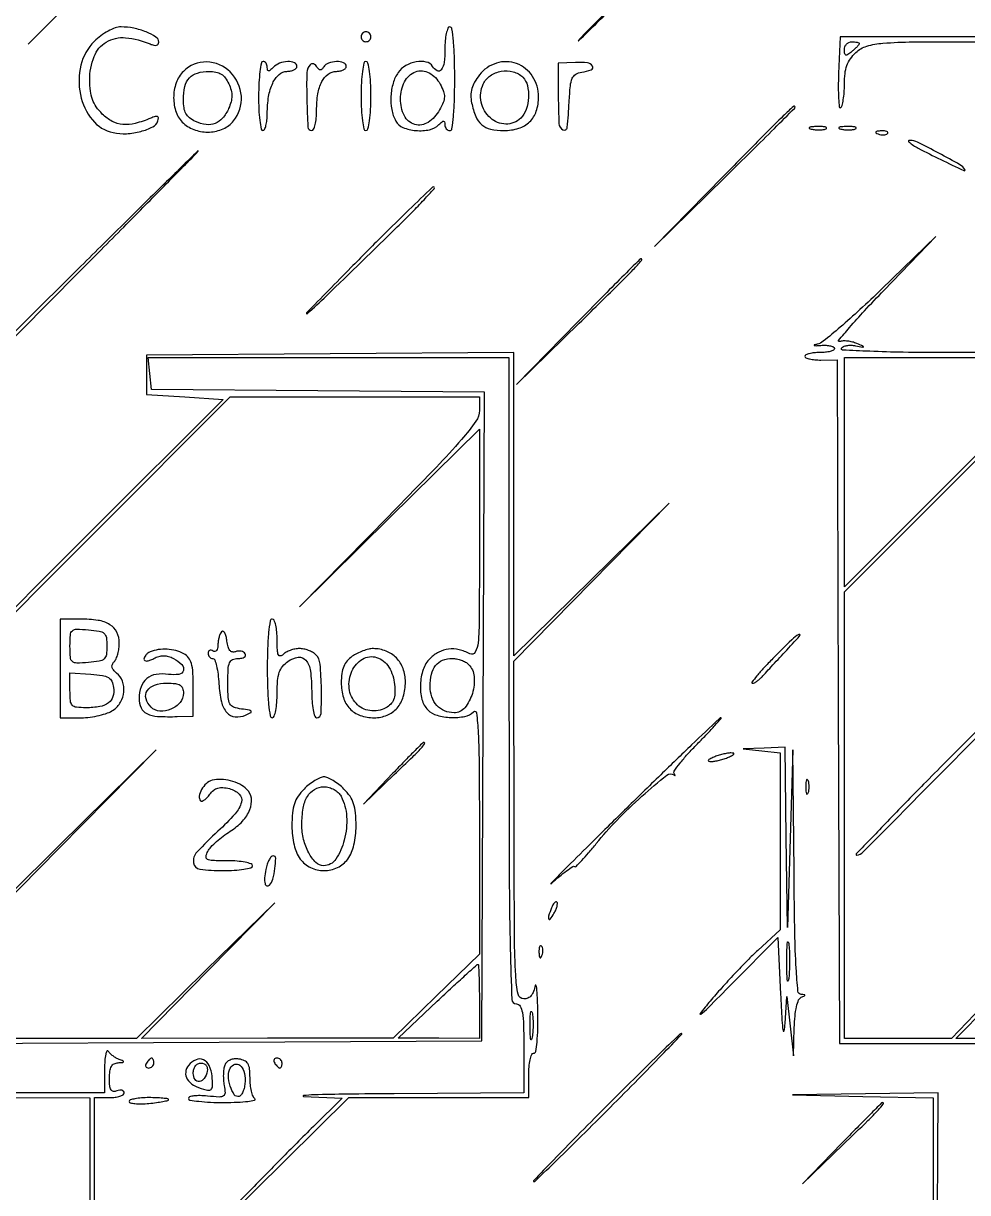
# Model space of a CAD drawing. Extents: x 20 to 671, y 8 to 628.
# Drawn here: x 291.6 to 483, y 159.8 to 396.7 of the extents above; entities that cross this region are included whole.
import ezdxf

# ---------------------------------------------------------------- set-up
doc = ezdxf.new("R2010")
doc.units = 0

msp = doc.modelspace()

# ---------------------------------------------------------------- linework, layer by layer
for points in [[(26.630356, 9.120174, -0.000015), (331.870749, 9.129564, -0.000012), (637.607587, 9.12247, -0.57573)], [(23.267422, 596.692409, 0.000014), (23.202035, 535.620312, 0.000354)], [(419.195804, 408.55509, 0.000027), (404.467342, 393.738749, 0.051218), (404.038328, 393.208249, 0.897221), (404.094822, 393.162009, 0.000098), (412.074788, 401.006486, 0.000715)], [(544.079004, 394), (457.158008, 394), (456.829004, 386.592115, 0.009238), (456.756209, 383.783019, 0.017005), (456.816957, 381.497449, 0.013743), (456.967968, 379.787095, 0.550228), (457.25, 379.651132, 0.196267), (457.543532, 380.056811, 0.020408), (457.779688, 381.234216, 0.022916), (457.945353, 382.716358, 0.016373), (458, 384.384703, -0.028949), (458.124328, 386.530273, -0.057363), (458.513013, 388.187588, -0.065886), (459.221718, 389.56044, -0.052167), (460.314451, 390.825686, -0.116582), (462.523276, 392.09646, -0.053326), (465.813199, 392.706707, -0.017899), (471.884037, 392.956118, -0.001317), (488.550023, 393)], [(279, 322.334167), (302.75, 346.230034, 0.000434), (311.888231, 355.440382, 0.000699), (319.659241, 363.308311, 0.000104), (326.546912, 370.304323, 0.046305), (326.962309, 370.81295, 0.903303), (326.911, 370.855629, 0.000123), (320.176449, 364.250474, 0.000774), (312.465685, 356.660665, 0.000447), (303.212309, 347.507813), (279, 323.515627)], [(500.28921, 330), (478.585588, 330, -0.003508), (469.913897, 330.060847, -0.007199), (463.122495, 330.253987, -0.002707), (457.644681, 330.518454, -0.569484), (457.441979, 330.90612, -0.15749), (457.815667, 331.223957, -0.055891), (458.498133, 331.42074, -0.048656), (459.349057, 331.481964, -0.040539), (460.250996, 331.385595, 0.001243), (461.72613, 331.109553, 0.32392), (461.838118, 331.162823, 0.437592), (461.805073, 331.260992, 0.001431), (460.5, 331.841089, 0.042207), (459.624103, 332.142123, 0.0343), (458.646875, 332.318034, 0.035496), (457.718108, 332.353871, 0.07205), (457, 332.22598, -0.751461), (456.831864, 332.47068, -0.006766), (459.024985, 335.072454, -0.008805), (462.07581, 338.471121, -0.00456), (465.99995, 342.614366), (476.499901, 353.5), (465.49995, 342.823248, -0.006525), (461.140424, 338.700917, -0.009219), (457.143735, 335.153221, -0.005921), (453.72212, 332.296437, -0.117223), (452.5, 331.705404, 0.02004), (451.896281, 331.546645, 0.73176), (451.895312, 331.451061, 0.090634), (452.253794, 331.401749, 0.006648), (453.25, 331.458963, -0.028371), (454.303831, 331.473652, -0.045822), (455.192187, 331.353561, -0.059199), (455.811386, 331.13159, -0.284397), (456, 330.826807, -0.282744), (455.803812, 330.507607, -0.049958), (455.11875, 330.242875, -0.041208), (454.149578, 330.059941, -0.026053), (453, 330, 0.023907), (451.850308, 329.944998, 0.038119), (450.88125, 329.776848, 0.044604), (450.189363, 329.534312, 0.294194), (450, 329.240334, 0.305072), (450.197844, 328.946254, 0.039917), (450.954688, 328.706659, 0.035416), (452.004392, 328.541568, 0.022045), (453.25, 328.490334), (456.5, 328.5), (456.756845, 259.25), (457.013691, 190), (477.506845, 190), (498, 190)], [(317.202706, 139.101137, 0.00014), (332.008405, 153.75), (357.514427, 179), (375.757214, 179), (394, 179), (394, 183.5, -0.020945), (394.072283, 185.224757, -0.033738), (394.29375, 186.678125, -0.036969), (394.611488, 187.732972, -0.31052), (395, 188, 0.364363), (395.415619, 188.349237, 0.017617), (395.682919, 190.275042, 0.020385), (395.845132, 192.891287, 0.00983), (395.850168, 196.25, 0.005138), (395.76482, 199.250741, 0.01598), (395.621976, 201.26875, 0.107567), (395.453403, 201.782708, 0.70639), (395.283746, 201.75, -0.043694), (394.986008, 200.520982, -0.09302), (394.509903, 199.670851, -0.118251), (393.843928, 199.175659, -0.101334), (392.986093, 199, -0.358902), (391.844621, 199.940501, -0.033936), (391.360227, 203.807414, -0.012833), (391.120297, 211.517976, -0.000892), (391.040878, 233.226974), (390.976726, 267.453948), (406.738363, 283.476958), (422.5, 299.499969), (406.75, 284.012084), (391, 268.5242), (391, 299.274271), (391, 330.024342), (353.75, 329.762171), (316.5, 329.5), (316.5, 325.5), (316.5, 321.5), (324.265374, 321), (332.030749, 320.5), (305.515374, 294.007076), (279, 267.514152)], [(278, 189.982473), (331.25, 190.241237), (384.5, 190.5), (384.757185, 256.23669), (385.01437, 321.973379), (351.257185, 322.23669), (317.5, 322.5), (317.186642, 325.75), (316.873283, 329), (353.436642, 329), (390, 329), (390, 263.5, 0.000591), (390.044441, 225.894383, 0.005133), (390.255725, 209.166667, 0.003853), (390.570177, 198.894867, 0.403037), (391.5, 198, -0.273642), (392.256776, 197.552305, -0.084509), (392.708333, 196.25, -0.035355), (392.943262, 193.770516, -0.005946), (393, 189), (393, 180), (366.75, 179.798756, 0.001405), (357.157343, 179.698262, 0.004058), (350.513258, 179.556047, 0.020225), (348.332742, 179.403247, 0.92579), (348.337687, 179.255113), (356.175375, 178.912715), (350.337687, 173.148669, 0.002932), (346.975864, 169.790094, 0.000503), (340.633921, 163.366633, 0.000548), (333.203023, 155.808535, 0.000489)], [(279, 266.486604), (306.243181, 293.743302), (333.486363, 321), (358.743181, 321), (384, 321), (384, 318.259874, -0.156778), (383.31106, 316.116693, -0.02189), (380.396152, 312.40568, -0.014378), (375.29044, 306.795422, -0.002806), (365.75, 297.009884), (347.5, 278.50002), (365.75, 296.489591), (384, 314.479163), (384, 291.204398, -0.001172), (383.964577, 276.093916, -0.02052), (383.740343, 271.193029, -0.106843), (383.149496, 269.280499, -0.408043), (382.065741, 268.964816, 0.065985), (379.87518, 269.788395, 0.086941), (377.748025, 269.904211, 0.090161), (375.766728, 269.293734, 0.076819), (374, 268, 0.114857), (372.607031, 265.761737, 0.071849), (372.03816, 262.713897, 0.073288), (372.356419, 259.700999, 0.134258), (373.571429, 257.571429, 0.129336), (375.42594, 256.489434, 0.057735), (378.239548, 256.048162, 0.05807), (381.032082, 256.260199, 0.1495), (382.8, 257.2, -0.629725), (383.42719, 256.97914, -0.014548), (383.75, 252.908689, -0.010559), (383.950222, 245.989111, -0.001952), (384, 233.241706), (384, 208.083412), (375.25, 199.569597), (366.5, 191.055782), (341.013894, 191.027891), (315.527787, 191), (329.01387, 204.75), (342.499953, 218.5), (328.487033, 204.75), (314.474113, 191), (296.737057, 191), (279, 191)], [(507.522308, 191), (480.557777, 191), (487, 197.5, 0.004649)], [(306, 138), (306, 179), (309, 179, 0.030613), (310.149314, 179.070433, 0.047509), (311.11875, 179.284531, 0.060533), (311.792475, 179.596148, 0.259781), (312, 179.968615, 0.184534), (311.877514, 180.289193, 0.147206), (311.559375, 180.483616, 0.100118), (311.074366, 180.511135, 0.055937), (310.5, 180.361626, -0.12301), (309.793615, 180.275292, -0.232217), (309.32438, 180.582396, -0.112051), (309.067017, 181.380995, -0.022151), (309, 182.893011, -0.030868), (309.091054, 184.366508, -0.095001), (309.397164, 185.312783, -0.144093), (309.942823, 185.855054, -0.113227), (310.75, 186.078947, 0.007783), (311.682747, 186.135587, 0.289553), (311.845775, 186.256944, 0.403256), (311.779626, 186.413657, 0.010258), (311, 186.728891, -0.040378), (310.371863, 187.02802, -0.02924), (309.724811, 187.455299, -0.029751), (309.154583, 187.93712, -0.055286), (308.765313, 188.399944, 0.544887), (308.4871, 188.395533, 0.088848), (308.241942, 187.781546, 0.035335), (308.071893, 186.500989, 0.01454), (308.015313, 184.75), (308, 180), (248.5, 180)]]:
    msp.add_lwpolyline(points, format="xyb")
for points in [[(339.996053, 440.25), (292.5, 392.5), (340.25, 439.996053, 0.00025), (358.559307, 458.22624, 0.000416), (373.973437, 473.614737, 0.00001), (387.926324, 487.568174, 0.198902), (388, 487.746053, 0.664957), (387.643606, 487.895542, 0.000901), (380.553294, 480.905486, 0.001834), (369.015977, 469.406181, 0.000162)], [(305.923077, 393.076923, 0.137532), (303.212076, 388.253532, 0.111277), (303.110394, 382.293324, 0.119101), (305.53353, 377.168493, 0.172547), (309.762186, 374.574075, 0.065924), (312.449274, 374.366965, 0.050842), (315.35576, 374.82507, 0.053382), (317.775242, 375.748463, 0.196937), (318.82129, 376.96387, 0.072319), (318.926817, 377.552591, 0.319025), (318.743072, 377.830217, 0.169152), (318.279903, 377.845678, 0.024924), (317.38645, 377.51792, -0.03716), (314.214859, 376.441653, -0.084528), (311.701669, 376.229514, -0.102091), (309.563089, 376.862856, -0.073633), (307.559336, 378.349755, -0.04242), (306.318576, 379.821018, -0.065443), (305.543711, 381.290968, -0.059596), (305.13132, 383.010588, -0.029088), (305, 385.265984, -0.092175), (305.876162, 389.978321, -0.168304), (308.370566, 392.932924, -0.158364), (312.285745, 393.816875, -0.079502), (317.25, 392.545394, 0.042959), (317.980712, 392.300368, 0.112301), (318.531171, 392.292655, 0.185541), (318.868356, 392.511916, 0.158129), (319, 392.917762, 0.25433), (318.438354, 393.950507, 0.047843), (316.462555, 394.976578, 0.045643), (313.917625, 395.74198, 0.050274), (311.357977, 396, 0.083834), (310.163148, 395.798248, 0.039747), (308.729117, 395.168136, 0.036895), (307.254643, 394.228834, 0.036123)], [(377, 391.5, -0.028752), (376.844235, 388.793502, -0.126994), (376.275087, 387.315659, -0.373032), (375.45231, 387.117398, -0.135722), (374.5, 388, 0.2051), (373.240943, 388.884922, 0.095874), (371.209366, 388.919218, 0.084833), (369.07891, 388.157093, 0.112213), (367.556704, 386.777494, 0.081549), (366.514551, 384.610537, 0.058217), (366.060363, 381.952443, 0.057934), (366.230582, 379.245746, 0.078373), (367.035184, 376.934259, 0.176932), (368.505296, 375.62085, 0.07397), (371.129783, 375.002882, 0.072339), (373.896154, 375.171421, 0.146056), (375.8, 376.2, -0.018208), (376.421376, 376.777696, -0.180052), (376.75, 376.9, -0.354955), (376.943785, 376.742599, -0.051663), (377, 376.2, 0.081935), (377.075612, 375.74168, 0.092192), (377.29375, 375.3525, 0.100665), (377.618586, 375.092278, 0.119248), (378, 375, 0.373418), (378.429243, 375.372518, 0.011579), (378.72619, 377.875, 0.016146), (378.934656, 381.197465, 0.007593), (379, 385.5, 0.007593), (378.934656, 389.802535, 0.016146), (378.72619, 393.125, 0.011579), (378.429243, 395.627482, 0.373418), (378, 396, 0.31052), (377.611488, 395.732972, 0.036969), (377.29375, 394.678125, 0.033738), (377.072283, 393.224757, 0.020945)], [(360, 394, 0.099038), (360.076342, 393.618362, 0.097945), (360.29375, 393.29375, 0.097945), (360.618362, 393.076342, 0.099038), (361, 393, 0.099038), (361.381638, 393.076342, 0.097945), (361.70625, 393.29375, 0.097945), (361.923658, 393.618362, 0.099038), (362, 394, 0.099038), (361.923658, 394.381638, 0.097945), (361.70625, 394.70625, 0.097945), (361.381638, 394.923658, 0.099038), (361, 395, 0.099038), (360.618362, 394.923658, 0.097945), (360.29375, 394.70625, 0.097945), (360.076342, 394.381638, 0.099038)], [(461, 392.622445, -0.172217), (460.925448, 392.412416, -0.016008), (460.559375, 391.99011, -0.019119), (460.074554, 391.504355, -0.013852), (459.5, 391, -0.020633), (458.689039, 390.381629, -0.217533), (458.28931, 390.308142, -0.304492), (458.057736, 390.565314, -0.035496), (458, 391.377555, -0.091307), (458.114059, 391.996941, -0.095788), (458.440625, 392.523407, -0.099536), (458.927707, 392.875699, -0.107348), (459.5, 393, -0.023761), (460.07485, 392.972666, -0.037907), (460.559375, 392.889093, -0.044235), (460.90557, 392.768578, -0.294983)], [(324, 387, 0.112464), (322.527099, 384.658033, 0.084866), (322.016954, 381.651863, 0.086286), (322.535001, 378.69382, 0.123044), (324.012905, 376.488321, 0.104685), (326.413404, 375.091635, 0.091063), (329.300091, 374.694496, 0.093511), (332.073501, 375.34793, 0.11862), (334.155832, 376.944117, 0.190309), (335.741345, 381.988439, 0.18165), (333.493466, 386.877408, 0.192621), (328.711432, 388.898503, 0.203931)], [(339.234926, 382, 0.012132), (339.283244, 379.316241, 0.02002), (339.469659, 377.05625, 0.01498), (339.739792, 375.296186, 0.361787), (340.095552, 375, 0.288992), (340.445167, 375.220486, 0.04704), (340.734318, 376.009002, 0.039519), (340.934478, 377.118599, 0.024873), (341, 378.4349, -0.039131), (341.271286, 381.895998, -0.069635), (342.102112, 384.625381, -0.098178), (343.379785, 386.376767, -0.188383), (344.975249, 387, 0.047419), (345.75017, 387.073657, 0.067405), (346.405229, 387.29375, 0.087565), (346.84686, 387.618075, 0.193015), (347, 388, 0.308176), (346.49618, 388.73979, 0.104548), (345.144926, 388.967148, 0.079759), (343.486565, 388.629559, 0.106751), (342.2, 387.8, -0.018208), (341.578624, 387.222304, -0.180052), (341.25, 387.1, -0.354955), (341.056215, 387.257401, -0.051663), (341, 387.8, 0.070014), (340.935464, 388.258623, 0.085853), (340.747191, 388.6475, 0.100127), (340.467563, 388.907499, 0.138233), (340.139374, 389, 0.36159), (339.796748, 388.714951, 0.013614), (339.518684, 386.94375, 0.019021), (339.313691, 384.683759, 0.011541)], [(349.681695, 388.348362, 0.193859), (349.004142, 386.756595, 0.010826), (349.016163, 381.266697, 0.008548), (349.24361, 375.713721, 0.397317), (350, 375, 0.297977), (350.387313, 375.253313, 0.042832), (350.70625, 376.194312, 0.037102), (350.927627, 377.507576, 0.023211), (351, 379.065741, -0.037812), (351.255354, 382.437504, -0.079997), (352.054778, 384.926023, -0.117025), (353.342812, 386.444486, -0.159925), (355.035184, 387, 0.048922), (355.787094, 387.073747, 0.068922), (356.422835, 387.29375, 0.089104), (356.850907, 387.618175, 0.188314), (357, 388, 0.316029), (356.481608, 388.738252, 0.092711), (355.036698, 388.97368, 0.078584), (353.409056, 388.677122, 0.171696), (352.434017, 387.893237, -0.052816), (352.07447, 387.429113, -0.207155), (351.747893, 387.291953, -0.203449), (351.420251, 387.435266, -0.050912), (351.056695, 387.908266, 0.071669), (350.740657, 388.286027, 0.105709), (350.3668, 388.500283, 0.130474), (349.995961, 388.518945, 0.145054)], [(360, 382, 0.01259), (360.069433, 379.243014, 0.022889), (360.285714, 377, 0.020168), (360.594567, 375.323933, 0.350432), (361, 375, 0.350432), (361.405433, 375.323933, 0.020168), (361.714286, 377, 0.022889), (361.930567, 379.243014, 0.01259), (362, 382, 0.01259), (361.930567, 384.756986, 0.022889), (361.714286, 387, 0.020168), (361.405433, 388.676067, 0.350432), (361, 389, 0.350432), (360.594567, 388.676067, 0.020168), (360.285714, 387, 0.022889), (360.069433, 384.756986, 0.01259)], [(383.994424, 386.265782, 0.037099), (383.028495, 384.830455, 0.062058), (382.470388, 383.488882, 0.066615), (382.281476, 382.121007, 0.050443), (382.427782, 380.611089, 0.047419), (383.251692, 377.871756, 0.119246), (384.462136, 376.19157, 0.124235), (386.27211, 375.290486, 0.053731), (388.967457, 375, 0.074587), (391.96442, 375.449572, 0.118778), (394.184394, 376.76299, 0.12118), (395.534142, 378.921063, 0.079601), (396, 381.828741, 0.144197), (394.778855, 385.97499, 0.162392), (391.548767, 388.565654, 0.166167), (387.469985, 388.666364, 0.151043)], [(400, 381.83797, 0.011757), (400.12775, 376.405697, 0.272598), (400.942138, 375.160742, 0.521903), (401.794508, 375.629483, 0.013467), (402.200096, 380.75, -0.010457), (402.441644, 384.051971, -0.076094), (402.827231, 385.588757, -0.162301), (403.534611, 386.396067, -0.097407), (404.75, 386.819551, 0.056451), (406.671277, 387.318044, 0.472451), (406.918276, 388.059862, 0.226788), (405.885664, 388.71223, 0.038768), (403.5, 388.807519), (400, 388.67594)], [(333.181954, 384.5, -0.040168), (333.663387, 383.169693, -0.067473), (333.819743, 381.993859, -0.067097), (333.657676, 380.81426, -0.039269), (333.169167, 379.471935, -0.067702), (331.935653, 377.516309, -0.125947), (330.422133, 376.43053, -0.128554), (328.595764, 376.217679, -0.072085), (326.43623, 376.847102, -0.058274), (325.255195, 377.561392, -0.1023), (324.516921, 378.426343, -0.089375), (324.123001, 379.597823, -0.036542), (324, 381.278561, -0.056688), (324.298954, 383.906905, -0.129015), (325.220174, 385.662984, -0.138715), (326.832906, 386.663751, -0.070043), (329.221439, 387, -0.05168), (330.595887, 386.857557, -0.08937), (331.657651, 386.427551, -0.090714), (332.49216, 385.659425, -0.054638)], [(376.042079, 384.421374, -0.032215), (376.72155, 382.927972, -0.096444), (376.910778, 381.827514, -0.093491), (376.675849, 380.716839, -0.029153), (375.926685, 379.17845, -0.117932), (373.596489, 376.65825, -0.219855), (370.905711, 376.232435, -0.214019), (368.783611, 378.010993, -0.113374), (368, 381.422445, -0.116696), (368.822867, 384.900124, -0.189517), (371.052692, 386.90176, -0.218556), (373.791083, 386.700367, -0.144912)], [(392.8, 385.8, -0.139258), (393.728506, 384.134831, -0.070908), (393.946483, 381.728778, -0.069359), (393.478079, 379.289616, -0.114795), (392.375354, 377.518212, -0.203503), (389.373081, 376.305552, -0.181638), (386.229903, 377.55007, -0.157013), (384.380007, 380.758973, -0.161122), (384.775627, 384.4069, -0.137248), (386.200267, 386.097198, -0.106851), (388.437546, 387.003246, -0.10625), (390.860078, 386.906754, -0.134269)], [(433.486603, 365.75), (419.5, 351.5), (433.75, 365.486603, 0.000882), (439.213687, 370.868249, 0.00145), (443.814062, 375.442014, 0.000119), (447.924642, 379.554549, 0.198789), (448, 379.736603, 0.647952), (447.671768, 379.883548, 0.009494), (445.615644, 377.976009, 0.006325), (442.011651, 374.413812, 0.000628)], [(451.269032, 375.307009, 0.037336), (452.036634, 375.167106, 0.029507), (452.880008, 375.127736, 0.030339), (453.671085, 375.185595, 0.06278), (454.269032, 375.344063, 0.31318), (454.386009, 375.52287, 0.333666), (454.257153, 375.684921, 0.052471), (453.580113, 375.787295, 0.014395), (452.5, 375.805051, 0.012823), (451.431793, 375.764444, 0.080377), (450.900903, 375.643467, 0.597527), (450.883358, 375.48334, 0.087174)], [(457.269032, 375.307009, 0.037336), (458.036634, 375.167106, 0.029507), (458.880008, 375.127736, 0.030339), (459.671085, 375.185595, 0.06278), (460.269032, 375.344063, 0.31318), (460.386009, 375.52287, 0.333666), (460.257153, 375.684921, 0.052471), (459.580113, 375.787295, 0.014395), (458.5, 375.805051, 0.012823), (457.431793, 375.764444, 0.080377), (456.900903, 375.643467, 0.597527), (456.883358, 375.48334, 0.087174)], [(464.8125, 374.316886, 0.051402), (465.359369, 374.160852, 0.05415), (465.916927, 374.123424, 0.060344), (466.402231, 374.202593, 0.126455), (466.729167, 374.395833, 0.296942), (466.77538, 374.614691, 0.208169), (466.592839, 374.799335, 0.077125), (466.112848, 374.910055, 0.028489), (465.416667, 374.921053, 0.018894), (464.670344, 374.862007, 0.168741), (464.37858, 374.720685, 0.470617), (464.395823, 374.538436, 0.054073)], [(471.083333, 372.660569, 0.051324), (472.979297, 371.415564, 0.005969), (477.518874, 369.129298, 0.00332), (482.212517, 366.87375, 0.746762), (482.428589, 367.115546, 0.127308), (481.431733, 368.070568, 0.005459), (477.130339, 370.419306, 0.005773), (472.796754, 372.660762, 0.116977), (471.366577, 373, 0.047313), (471.125071, 372.977096, 0.173274), (470.994661, 372.900292, 0.295149), (470.981153, 372.789571, 0.109079)], [(357.952675, 347.218603, 0.001436), (348.952083, 338.024895, 0.961285), (349.083066, 337.886921, 0.01266), (352.982049, 341.48479, 0.000467), (367.356368, 355.465213, 0.004878), (370.339827, 358.429637, 0.00813), (372.786344, 360.990413, 0.002635), (374.816854, 363.209491, 0.399755), (374.809043, 363.52429, 0.408678), (374.484716, 363.527361, 0.000583), (369.690962, 358.901018, 0.003805), (364.290455, 353.596796, 0.002281)], [(403.984994, 336.25), (391.5, 323.5), (404.25, 335.984994, 0.000718), (411.996699, 343.592514, 0.007102), (415.203202, 346.841475, 0.011734), (416.882212, 348.67606, 0.643963), (416.734994, 349, 0.198756), (416.55226, 348.924373, 0.00015), (412.880367, 345.254687, 0.001632), (408.790964, 341.138508, 0.000994)], [(299, 266), (299, 256), (303.277494, 256, 0.031752), (305.078234, 256.114469, 0.027032), (306.951335, 256.457282, 0.027928), (308.62517, 256.95843, 0.066162), (309.777494, 257.556704, 0.109931), (311.256374, 259.173743, 0.1082), (311.920688, 261.274637, 0.11326), (311.634461, 263.384097, 0.13014), (310.457618, 265.035174, -0.046596), (309.818201, 265.675168, -0.120521), (309.535154, 266.258232, -0.155155), (309.588313, 266.811415, -0.095726), (309.957618, 267.357618, 0.095009), (310.358603, 267.948862, 0.034828), (310.6938, 268.905965, 0.033001), (310.923111, 270.029885, 0.033835), (311, 271.164816, 0.114449), (310.497648, 273.330731, 0.14288), (309.111938, 274.849404, 0.099838), (306.689297, 275.729046, 0.037336), (303.065741, 276), (299, 276)], [(341, 266, 0.008055), (341.065757, 261.918453, 0.016864), (341.275, 258.75, 0.012451), (341.573367, 256.367196, 0.371083), (342, 256, 0.321202), (342.389674, 256.279125, 0.032017), (342.70625, 257.452093, 0.030864), (342.927788, 259.048492, 0.019048), (343, 260.943296, -0.018952), (343.098114, 263.530899, -0.062426), (343.437632, 265.201603, -0.088823), (344.097053, 266.401926, -0.070176), (345.18185, 267.414819, -0.115479), (347.290372, 268.259615, -0.268263), (348.820969, 267.660576, -0.138224), (349.745897, 265.465907, -0.031047), (350, 261.377555, 0.017497), (350.072159, 259.316181, 0.028477), (350.29375, 257.579657, 0.027991), (350.609256, 256.289411, 0.330004), (351, 256, 0.400588), (351.897484, 256.856485, 0.015593), (351.975312, 261.858111, 0.018958), (351.706982, 266.865538, 0.17525), (350.8, 268.8, 0.070395), (350.188407, 269.259976, 0.038897), (349.335625, 269.6475, 0.037889), (348.392078, 269.911715, 0.049362), (347.5, 270, 0.049362), (346.607922, 269.911715, 0.037889), (345.664375, 269.6475, 0.038897), (344.811593, 269.259976, 0.070395), (344.2, 268.8, -0.154285), (343.63867, 268.508307, -0.354686), (343.25, 268.725, -0.084697), (343.0451, 269.679231, -0.010632), (343, 271.8, 0.02246), (342.927657, 273.409672, 0.035995), (342.70625, 274.76625, 0.0409), (342.387689, 275.74223, 0.302104), (342, 276, 0.371083), (341.573367, 275.632804, 0.012451), (341.275, 273.25, 0.016864), (341.065757, 270.081547, 0.008055)], [(483, 251.5, 0.001675), (474.063861, 242.497665, 0.002901), (466.705802, 234.948147, 0.000573), (460.390913, 228.378233, 0.717139), (460.50798, 228.153266, 0.16025), (461.789956, 228.806215, 0.000165), (484.446179, 251.635871, 0.000138), (507.156672, 274.547971, 0.666482), (506.968191, 275, 0.196201), (506.632858, 274.863146, 0.000143), (499.727823, 268.096875, 0.001585), (492.038917, 260.5102, 0.000965)], [(308.5, 270.5, -0.036644), (308.373259, 268.772952, -0.177086), (307.911636, 267.921996, -0.140701), (306.942444, 267.461398, -0.020378), (304.75, 267.189635, -0.016335), (302.356672, 267.07009, -0.187256), (301.487496, 267.390308, -0.196183), (301.083434, 268.205566, -0.018176), (301, 270.5, -0.018176), (301.083434, 272.794434, -0.196183), (301.487496, 273.609692, -0.187256), (302.356672, 273.92991, -0.016335), (304.75, 273.810365, -0.020378), (306.942444, 273.538602, -0.140701), (307.911636, 273.078004, -0.177086), (308.373259, 272.227048, -0.036644)], [(331.75, 273.429272, 0.090454), (331.461665, 273.004769, 0.035243), (331.220312, 272.334804, 0.033455), (331.055325, 271.554735, 0.035401), (331, 270.774316, -0.052649), (330.92808, 270.093189, -0.114234), (330.70625, 269.619391, -0.187549), (330.378487, 269.4253, -0.181305), (330, 269.5, 0.082592), (329.6179, 269.656512, 0.161196), (329.29375, 269.6254, 0.182303), (329.078288, 269.413961, 0.108972), (329, 269.059017, 0.088266), (329.071941, 268.65467, 0.094745), (329.278399, 268.311086, 0.100015), (329.586189, 268.081241, 0.110967), (329.94774, 268, -0.316693), (330.334406, 267.72779, -0.026444), (330.705871, 266.488067, -0.027654), (331.013421, 264.825826, -0.017252), (331.19774, 262.852994, 0.040459), (331.705973, 259.234266, 0.122611), (332.811666, 257.027091, 0.195459), (334.47075, 256.171077, 0.129087), (336.614077, 256.531221, 0.016751), (337.642246, 257.036442, 0.450979), (337.704742, 257.299518, 0.201088), (337.362395, 257.514063, 0.006757), (335.75, 257.756791, -0.052028), (334.171109, 258.142947, -0.189491), (333.408407, 258.80969, -0.108053), (333.071072, 260.06455, -0.011836), (333, 263.066422, -0.011638), (333.065113, 265.863413, -0.087427), (333.354337, 267.150979, -0.194515), (333.971835, 267.775675, -0.102093), (335.059017, 268, 0.045552), (335.806756, 268.068264, 0.099152), (336.339579, 268.280921, 0.177225), (336.57458, 268.594852, 0.214542), (336.526992, 268.956326, 0.121232), (336.195922, 269.281189, 0.081545), (335.70009, 269.4746, 0.073885), (335.119056, 269.510489, 0.070264), (334.541981, 269.377736, -0.144476), (333.914438, 269.327779, -0.173392), (333.41249, 269.636145, -0.104316), (333.04822, 270.355666, -0.035067), (332.824006, 271.517349, 0.029589), (332.647019, 272.491518, 0.068339), (332.374864, 273.18222, 0.149951), (332.061208, 273.481111, 0.325116)], [(443.5, 268, 0.007478), (441.665763, 266.081189, 0.014054), (440.252101, 264.46875, 0.011039), (439.254965, 263.209167, 0.619432), (439.35902, 263, 0.113406), (439.739953, 263.087526, 0.03419), (440.25881, 263.384638, 0.032318), (440.812615, 263.808284, 0.030086), (441.321429, 264.309406, -0.002813), (441.986061, 265.039518, -0.00058), (443.166106, 266.318285, -0.00061), (444.540375, 267.800436, -0.000574), (445.946167, 269.309406, 0.006833), (448.965533, 272.632835, 0.836368), (448.774415, 272.874454, 0.071035), (447.308029, 271.797837, 0.004458)], [(317.25, 269.337719, 0.060442), (316.772018, 269.073943, 0.059183), (316.367188, 268.701891, 0.064422), (316.092311, 268.282953, 0.113485), (316, 267.881483, 0.260189), (316.161792, 267.591619, 0.154155), (316.556421, 267.492234, 0.077172), (317.191015, 267.629637, 0.031042), (318, 268, -0.049536), (319.032794, 268.427444, -0.073486), (320, 268.570368, -0.073486), (320.967206, 268.427444, -0.049536), (322, 268, -0.0704), (323.693805, 266.759914, -0.282873), (323.994044, 265.568791, -0.288916), (323.068968, 264.783484, -0.071892), (320.990841, 264.788036, 0.075734), (318.464252, 264.774262, 0.132792), (316.568559, 263.92617, 0.137938), (315.404222, 262.267118, 0.08465), (315, 259.896607, 0.108156), (315.417238, 257.990302, 0.176289), (316.56856, 256.826347, 0.09783), (318.774996, 256.270412, 0.020863), (322.75, 256.230411), (326, 256.333333), (326, 262.131483, 0.013048), (325.919959, 265.198228, 0.055973), (325.621966, 266.998752, 0.097774), (325.035658, 268.150771, 0.103795), (324.065741, 268.964816, 0.057802), (322.463474, 269.597216, 0.051492), (320.694707, 269.878216, 0.051534), (318.907321, 269.791783, 0.058123)], [(358.222506, 268.443296, 0.063322), (357.18286, 267.498783, 0.078353), (356.4994, 266.385148, 0.066398), (356.120768, 264.970148, 0.032225), (356, 263.098284, 0.072674), (356.440539, 260.08337, 0.116624), (357.731297, 257.841428, 0.121572), (359.843964, 256.474548, 0.083267), (362.673753, 256, 0.095941), (365.291356, 256.506939, 0.118613), (367.309194, 257.943586, 0.108636), (368.56988, 260.253815, 0.070896), (369, 263.272037, 0.087725), (368.527317, 265.945413, 0.104923), (367.1734, 268.109338, 0.106976), (365.081537, 269.508408, 0.094365), (362.5, 270, 0.058268), (361.553351, 269.889305, 0.029063), (360.395804, 269.542718, 0.02839), (359.224079, 269.0393, 0.037131)], [(366.806466, 262.701443, -0.028332), (366.859618, 260.867243, -0.0843), (366.61574, 259.638174, -0.109773), (366.028054, 258.74654, -0.069606), (365.018693, 258.010004, -0.159499), (361.800069, 257.440714, -0.173059), (358.992174, 258.916819, -0.159451), (357.605202, 261.95837, -0.135604), (358.162576, 265.457471, -0.151355), (360.329251, 267.888542, -0.216035), (363.158862, 268.22078, -0.181527), (365.64894, 266.256928, -0.115063)], [(381.8, 266.8, -0.178605), (382.934829, 264.338019, -0.09267), (382.570522, 260.926353, -0.098391), (381.037333, 258.033431, -0.225537), (378.86283, 257, -0.101427), (376.942042, 257.393691, -0.107247), (375.374526, 258.508042, -0.101904), (374.35448, 260.225249, -0.083418), (374, 262.335184, -0.05613), (374.278993, 264.812611, -0.112223), (375.127964, 266.580064, -0.131999), (376.546835, 267.629902, -0.093908), (378.5, 268, -0.049362), (379.392078, 267.911715, -0.037889), (380.335625, 267.6475, -0.038897), (381.188407, 267.259976, -0.070395)], [(309.837492, 262.11309, -0.103963), (309.714515, 260.272616, -0.167571), (308.828616, 258.994111, -0.118036), (307.060877, 258.25131, -0.039546), (304.25, 258.015313, -0.026242), (302.309233, 258.108075, -0.184077), (301.477315, 258.524725, -0.166517), (301.088363, 259.413782, -0.020601), (301, 261.557498), (301, 265.114996), (305.25, 264.807498, -0.018687), (307.574906, 264.55167, -0.096319), (308.790617, 264.122979, -0.153504), (309.467251, 263.374622, -0.072631)], [(324, 260.978561, -0.175402), (323.319648, 259.098819, -0.117863), (321.471539, 257.71819, -0.119211), (319.216111, 257.331808, -0.181392), (317.426316, 258.145113, -0.126729), (316.415951, 259.856619, -0.218678), (316.657472, 261.461087, -0.17024), (318.156604, 262.609186, -0.079245), (320.606989, 263, -0.023867), (322.368794, 262.915852, -0.110914), (323.330372, 262.601059, -0.176238), (323.828464, 261.990879, -0.084125)], [(413.41155, 237.241497, 0.000748), (406.360689, 230.298038, 0.001808), (401.174177, 225.138031, 0.004088), (398.50059, 222.414623, 0.968436), (398.557464, 222.356056, -0.009568), (400.21512, 223.808575, -0.01538), (401.688236, 224.974804, -0.009204), (402.930563, 225.86261, -0.321111), (403.269282, 225.856056, 0.369853), (403.589548, 225.877781, 0.008104), (404.768389, 227.073341, 0.01446), (406.151253, 228.608572, 0.008758), (407.70216, 230.5, -0.026038), (411.835465, 235.19986, -0.018129), (416.952477, 240.074363, -0.009308), (421.988091, 244.370001, -0.339254), (423.415485, 244.417848, 0.033442), (423.611126, 244.296882, 0.49763), (423.67385, 244.32615, 0.200872), (423.65231, 244.440774, 0.016804), (423.474218, 244.692449, -0.328397), (423.467114, 245.171459, -0.011589), (424.642611, 246.740584, -0.017439), (426.218622, 248.607882, -0.010818), (428.190058, 250.692449, 0.004096), (430.167603, 252.727952, 0.007315), (431.755113, 254.438409, 0.003074), (433.024651, 255.864578, 0.651693), (432.96584, 255.991497, 0.188528), (432.643019, 255.858448, 0.000197), (427.029608, 250.480178, 0.001835), (420.763671, 244.427679, 0.001121)], [(366.468697, 244.75), (360.5, 238.5), (366.75, 244.468697, 0.001842), (370.526162, 248.101597, 0.015158), (372.188581, 249.813502, 0.043781), (372.876507, 250.712971, 0.591372), (372.718697, 251, 0.198184), (372.529557, 250.921966, 0.0007), (370.766721, 249.164062, 0.003552), (368.777178, 247.146053, 0.002203)], [(441.25, 249.271532), (445, 248.879269), (445, 230.96023), (445, 213.04119), (440.443465, 208.841123, 0.01214), (438.335511, 206.801229, 0.00585), (435.729927, 204.091608, 0.005796), (433.07756, 201.20153, 0.00827), (430.795917, 198.570528, 0.007875), (428.736043, 196.034249, 0.888607), (428.872353, 195.898268, 0.028802), (430.367362, 197.226427, 0.001371), (435.102452, 201.973845), (444.5, 211.447689), (445.050534, 199.973845, 0.002366), (445.32755, 194.719959, 0.023776), (445.55756, 192.536445, 0.835333), (445.767482, 192.530888, 0.034688), (445.968642, 194), (446.336215, 199.5), (447, 193.5), (447.663785, 187.5), (447.831892, 193.166667, -0.017094), (447.983449, 195.53739, -0.031974), (448.293299, 197.43385, -0.03751), (448.717551, 198.801165, -0.205685), (449.25, 199.337719, 0.009076), (449.909806, 199.617987, 0.295955), (450, 199.757018, 0.382689), (449.903389, 199.864758, 0.011437), (449.25, 199.921053, -0.368859), (448.578579, 200.571882, -0.008821), (448.220042, 205.244884, -0.010347), (447.9474, 212.371218, -0.002215), (447.785039, 224.75), (447.570079, 249.5), (447, 231.5), (446.429921, 213.5), (446.214961, 231.75), (446, 250), (441.75, 249.831897), (437.5, 249.663794)], [(431.5, 248, 0.015364), (430.696484, 247.625069, 0.14515), (430.422706, 247.367142, 0.507108), (430.497353, 247.196198, 0.055166), (431, 247.140571, 0.04179), (431.715952, 247.200514, 0.018434), (432.646875, 247.393028, 0.018093), (433.624391, 247.670913, 0.02318), (434.5, 248, 0.015364), (435.303516, 248.374931, 0.14515), (435.577294, 248.632858, 0.507108), (435.502647, 248.803802, 0.055166), (435, 248.859429, 0.04179), (434.284048, 248.799486, 0.018434), (433.353125, 248.606972, 0.018093), (432.375609, 248.329087, 0.02318)], [(329.835144, 243.315601, 0.123171), (328.648162, 242.67091, 0.078086), (327.662736, 241.432886, 0.088211), (327.191102, 240.101519, 0.242038), (327.486794, 239.179873, 0.281949), (327.78805, 239.1075, 0.072813), (328.255725, 239.338761, 0.052315), (328.804828, 239.809906, 0.031449), (329.354741, 240.47046, -0.064101), (330.130467, 241.287609, -0.100561), (330.9854, 241.735879, -0.089725), (332.018957, 241.84324, -0.042635), (333.344409, 241.628407, -0.132029), (335.311843, 240.53192, -0.272756), (335.760706, 238.892563, -0.117412), (334.459596, 236.50555, -0.022999), (331, 233, 0.018288), (326.727877, 228.751902, 0.22257), (326.033831, 226.612106, 0.340409), (327.319331, 225.314121, 0.033517), (332, 225, 0.015416), (334.316313, 225.071434, 0.025878), (336.25, 225.291667, 0.024068), (337.696775, 225.604992, 0.339565), (338, 226, 0.32319), (337.718578, 226.389906, 0.031103), (336.520915, 226.70625, 0.030327), (334.894866, 226.9278, 0.018698), (332.964816, 227, -0.007087), (329.902868, 227.043399, -0.104387), (328.862072, 227.294094, -0.339648), (328.579521, 227.848184, -0.077182), (328.952167, 228.910623, -0.064655), (329.582821, 229.793022, -0.022102), (330.706665, 230.898017, -0.021546), (332.068652, 232.021334, -0.023254), (333.489029, 232.99322, 0.065786), (335.953627, 235.00653, 0.093838), (337.468187, 237.383407, 0.123174), (337.778631, 239.66753, 0.177326), (336.87965, 241.477312, 0.072374), (335.415859, 242.509705, 0.053679), (333.562571, 243.212616, 0.053764), (331.605786, 243.504028, 0.073347)], [(348.454545, 241.545455, 0.046789), (347.230143, 240.067629, 0.07064), (346.493243, 238.570263, 0.057672), (346.11455, 236.712324, 0.021467), (346, 234.045455, 0.054681), (346.420998, 230.207408, 0.101493), (347.695529, 227.359513, 0.12549), (349.764659, 225.623679, 0.11256), (352.5, 225, 0.11256), (355.235341, 225.623679, 0.12549), (357.304471, 227.359513, 0.101493), (358.579002, 230.207408, 0.054681), (359, 234.045455, 0.021467), (358.88545, 236.712324, 0.057672), (358.506757, 238.570263, 0.07064), (357.769857, 240.067629, 0.046789), (356.545455, 241.545455, 0.029342), (355.48884, 242.484834, 0.030685), (354.344602, 243.278977, 0.032248), (353.277467, 243.835745, 0.104482), (352.5, 244, 0.104482), (351.722533, 243.835745, 0.032248), (350.655398, 243.278977, 0.030685), (349.51116, 242.484834, 0.029342)], [(355.964816, 240.065741, -0.110817), (357.09192, 236.00371, -0.074646), (356.614037, 231.196504, -0.085577), (354.893132, 227.330847, -0.250347), (352.401716, 226, -0.200255), (350.839631, 226.65177, -0.073138), (349.39159, 228.620307, -0.062353), (348.353083, 231.349037, -0.059849), (348, 234.288248, -0.040233), (348.272221, 237.665865, -0.092103), (349.131605, 240.060743, -0.13066), (350.55916, 241.4807, -0.13147), (352.5, 242, -0.068469), (353.524135, 241.859097, -0.058996), (354.529129, 241.444456, -0.060535), (355.383854, 240.821152, -0.082283)], [(450.157895, 242, 0.017491), (450.189089, 241.10856, 0.078554), (450.306058, 240.601562, 0.447206), (450.474999, 240.540618, 0.174857), (450.662281, 240.75, 0.057986), (450.818615, 241.320008, 0.037979), (450.87034, 242, 0.037979), (450.818615, 242.679992, 0.057986), (450.662281, 243.25, 0.174857), (450.474999, 243.459382, 0.447206), (450.306058, 243.398438, 0.078554), (450.189089, 242.89144, 0.017491)], [(340.704882, 225.25, 0.0248), (340.460061, 223.515202, 0.078275), (340.536842, 222.346864, 0.271003), (340.902746, 221.954996, 0.275616), (341.418716, 222.085383, 0.129478), (342.106962, 223.265776, 0.033729), (342.553311, 225.435173, 0.030745), (342.707276, 227.511622, 0.417892), (342.224985, 228, 0.214638), (341.80715, 227.811971, 0.055084), (341.369325, 227.192187, 0.046049), (340.979758, 226.303007, 0.032789)], [(398.623539, 217.461341, 0.013074), (398.038161, 215.807875, 0.18392), (398.068872, 215.189955, 0.582659), (398.370907, 215.158973, 0.022794), (399.122073, 216.325003, 0.028467), (399.494276, 217.058111, 0.039963), (399.734072, 217.751423, 0.045448), (399.826923, 218.318576, 0.217548), (399.715202, 218.618131, 0.299281), (399.487156, 218.665262, 0.109577), (399.201425, 218.471425, 0.064271), (398.896209, 218.051117, 0.033338)], [(396.078947, 208.416667, 0.018894), (396.137993, 207.670344, 0.168741), (396.279315, 207.37858, 0.470617), (396.461564, 207.395823, 0.054073), (396.683114, 207.8125, 0.051402), (396.839148, 208.359369, 0.05415), (396.876576, 208.916927, 0.060344), (396.797407, 209.402231, 0.126455), (396.604167, 209.729167, 0.296942), (396.385309, 209.77538, 0.208169), (396.200665, 209.592839, 0.077125), (396.089945, 209.112848, 0.028489)], [(446.729798, 203.272304, -0.062969), (446.583963, 202.648711, -0.78507), (446.449454, 202.664364, -0.026082), (446.354021, 203.993969, -0.004587), (446.32814, 206.5, -0.004873), (446.349747, 209.014488, -0.021409), (446.440431, 210.495614, -0.613017), (446.577707, 210.54838, -0.180442), (446.721732, 210.272304, -0.02012), (446.847937, 208.765662, -0.010546), (446.889785, 206.88463, -0.010474), (446.851521, 204.951761, -0.015806)], [(384, 198.5), (384, 191), (375.75, 191.035994), (367.5, 191.071989), (375.443575, 198.535994, -0.001802), (378.511027, 201.397515, -0.002914), (381.143738, 203.807448, -0.000499), (383.482066, 205.918762, -0.185439), (383.693575, 206, -0.400411), (383.818015, 205.881318, -0.00163), (383.909988, 203.796875, -0.00638), (383.977976, 201.375837, -0.003829)], [(394.717581, 191.26375, -0.075924), (394.561388, 190.761725, -0.720633), (394.418418, 190.780601, -0.040183), (394.315278, 191.711719, -0.006817), (394.286014, 193.5, -0.00738), (394.307632, 195.29708, -0.030832), (394.403147, 196.374351, -0.49082), (394.549185, 196.455688, -0.248898), (394.703931, 196.26375, -0.031163), (394.839977, 195.209518, -0.015827), (394.885962, 193.872547, -0.015659), (394.846293, 192.485188, -0.022548)], [(409.5, 177, 0.001565), (403.792728, 171.247286, 0.002678), (399.070786, 166.40625, 0.000408), (394.963934, 162.143483, 0.66117), (395.025007, 162, 0.194483), (395.367692, 162.138533, 0.000368), (399.777036, 166.40625, 0.002542), (404.722739, 171.249156, 0.001563), (410.5, 177, 0.001565), (416.207272, 182.752714, 0.002678), (420.929214, 187.59375, 0.000408), (425.036066, 191.856517, 0.66117), (424.974993, 192, 0.194483), (424.632308, 191.861467, 0.000368), (420.222964, 187.59375, 0.002542), (415.277261, 182.750844, 0.001563)], [(316.5, 186, 0.082592), (316.343488, 185.6179, 0.161196), (316.3746, 185.29375, 0.182303), (316.586039, 185.078288, 0.108972), (316.940983, 185, 0.093332), (317.345238, 185.076123, 0.09642), (317.688914, 185.29375, 0.099167), (317.918938, 185.618444, 0.105053), (318, 186, 0.042167), (317.967655, 186.382849, 0.061769), (317.870461, 186.70625, 0.081139), (317.727648, 186.92554, 0.210953), (317.559017, 187, 0.151918), (317.34829, 186.934461, 0.038439), (317.066025, 186.70625, 0.035638), (316.768994, 186.382774, 0.029505)], [(325.035594, 185.542889, 0.149806), (324.455297, 184.152261, 0.166361), (324.788504, 182.740498, 0.122701), (326.064009, 181.515674, 0.06639), (328.090256, 180.686648, 0.054277), (329.176171, 180.525493, 0.263851), (329.708567, 180.800679, 0.152656), (329.918617, 181.545665, 0.017189), (329.807497, 183.320394, 0.081456), (329.233664, 185.482195, 0.18014), (328.05287, 186.679468, 0.217221), (326.550116, 186.691602, 0.115092)], [(332.38214, 185.553458, 0.058473), (332.181824, 184.767626, 0.025463), (332.093609, 183.692474, 0.024775), (332.115261, 182.527755, 0.030198), (332.254981, 181.446485, -0.036481), (332.428628, 179.955646, -0.269152), (332.108967, 179.345838, -0.155291), (331.270357, 179.128116, -0.011391), (328.86837, 179.313163, 0.02053), (327.385396, 179.400187, 0.034195), (326.136334, 179.336679, 0.038692), (325.232441, 179.156734, 0.336097), (325, 178.85, 0.366753), (325.285189, 178.513494, 0.012523), (327.129687, 178.254186, 0.018182), (329.470331, 178.070623, 0.011004), (332.25, 178.015313, 0.009547), (334.964114, 178.072875, 0.019785), (337.076563, 178.241942, 0.026528), (338.440878, 178.479611, 0.641832), (338.5, 178.765313, -0.1441), (338.113323, 179.272972, -0.033215), (337.79375, 180.312311, -0.031649), (337.573479, 181.606231, -0.026341), (337.5, 183, 0.025158), (337.406922, 184.848683, 0.108558), (337.066099, 185.887996, 0.155405), (336.393989, 186.488638, 0.07009), (335.245529, 186.820137, 0.059982), (334.285104, 186.840536, 0.079644), (333.441455, 186.618331, 0.090441), (332.789514, 186.175291, 0.107186)], [(328.823324, 184.332866, -0.100818), (328.230213, 182.900237, -0.210781), (327.229205, 182.270086, -0.297834), (326.357221, 182.672718, -0.14074), (326, 183.916667, -0.066422), (326.111401, 184.751548, -0.09567), (326.438799, 185.41896, -0.111791), (326.945354, 185.84677, -0.12024), (327.573324, 186, -0.099154), (328.179808, 185.878535, -0.133817), (328.619304, 185.53647, -0.126354), (328.840365, 185.00171, -0.083236)], [(336.5, 182.5, -0.04009), (336.410528, 181.385903, -0.049596), (336.143647, 180.380174, -0.057716), (335.752659, 179.617648, -0.1665), (335.286882, 179.262294, -0.338395), (334.311454, 179.597326, -0.071332), (333.484011, 181.332676, -0.06302), (333.103767, 183.46298, -0.152244), (333.497498, 184.995951, -0.171137), (334.442216, 185.75715, -0.264088), (335.448436, 185.577015, -0.150485), (336.236646, 184.370099, -0.070066)], [(342.5, 186, 0.029505), (342.768994, 185.617226, 0.035638), (343.066025, 185.29375, 0.038439), (343.34829, 185.065539, 0.151918), (343.559017, 185, 0.210953), (343.727648, 185.07446, 0.081139), (343.870461, 185.29375, 0.061769), (343.967655, 185.617151, 0.042167), (344, 186, 0.105053), (343.918938, 186.381556, 0.099167), (343.688914, 186.70625, 0.09642), (343.345238, 186.923877, 0.093332), (342.940983, 187, 0.108972), (342.586039, 186.921712, 0.182303), (342.3746, 186.70625, 0.161196), (342.343488, 186.3821, 0.082592)], [(313, 178.223574, 0.349806), (313.224236, 177.942278, 0.031602), (314.175, 177.787278, 0.030261), (315.466464, 177.738284, 0.018125), (317, 177.82861, 0.009175), (318.533533, 178.003303, 0.014988), (319.825, 178.214038, 0.008689), (320.864365, 178.434592, 0.349332), (321, 178.605035, 0.375272), (320.862471, 178.762469, 0.009085), (319.825, 178.883979, 0.015344), (318.533664, 178.971584, 0.009263), (317, 179, 0.018271), (315.466725, 178.943954, 0.029671), (314.175, 178.771925, 0.029992), (313.220692, 178.526532, 0.325612)], [(457.47654, 169.75), (449.5, 161.5), (457.75, 169.47654, 0.001254), (462.74677, 174.331984, 0.011243), (464.885156, 176.516407, 0.026504), (465.877726, 177.696578, 0.618992), (465.72654, 178, 0.198516), (465.540372, 177.923053, 0.000381), (463.1903, 175.576562, 0.002609), (460.554356, 172.912967, 0.001604)]]:
    msp.add_lwpolyline(points, format="xyb", close=True)
for points in [[(485.924606, 197.5), (479.682985, 191), (468.841493, 191), (458, 191), (458, 236.246681), (458, 281.493362), (513.746652, 337.246681)], [(512.490824, 337), (458.006336, 282.5), (458.003168, 305.75), (458, 329), (479.5, 329), (501, 329)], [(279, 209.481699), (298.75, 229.490842), (318.5, 249.499984), (298.75, 230.009609), (279, 210.519234)], [(164.25, 179.24654), (305, 178.993081), (305, 137.49654)], [(476.795837, 143.25), (477, 180), (462.25, 179.779738), (447.5, 179.559476), (461.75, 179.252282), (476, 178.945087), (476, 156.212406)]]:
    msp.add_lwpolyline(points)

doc.saveas('drawing.dxf')
